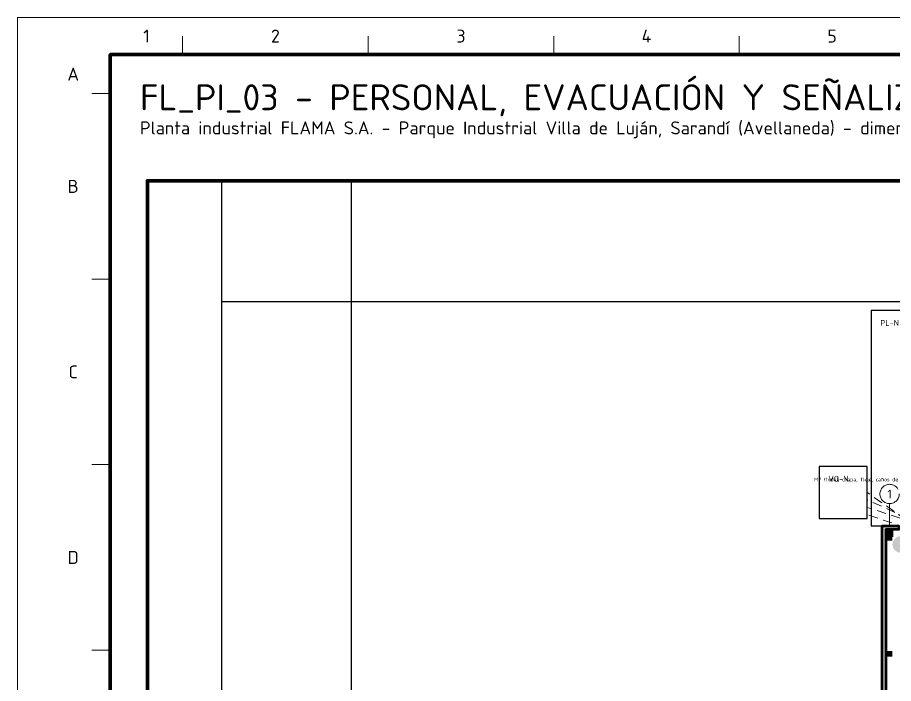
# Model space of a CAD drawing. Header units: millimetres. Extents: x 0 to 1189, y 0 to 841.
# Drawn here: x 0 to 236.1, y 661.5 to 841 of the extents above; entities that cross this region are included whole.
import ezdxf
from ezdxf.enums import TextEntityAlignment as Align

# ---------------------------------------------------------------- set-up
doc = ezdxf.new("R2010")
doc.units = ezdxf.units.MM
doc.linetypes.add('FLUJO-TRAZOS', pattern=[4, 2.5, -1.5])
doc.linetypes.add('IRAM-F-TRAZO-PUNTO', pattern=[20, 15, -2, 1, -2])
for name, color, linetype, lineweight in [('06-TEXTO', 7, 'CONTINUOUS', 25), ('07-RECUADRO', 7, 'CONTINUOUS', 70), ('08-FINA', 5, 'CONTINUOUS', 18), ('A-COLUMNA', 7, 'CONTINUOUS', 50), ('A-EJE', 1, 'IRAM-F-TRAZO-PUNTO', 18), ('A-EXTERIOR', 8, 'CONTINUOUS', 25), ('A-MURO', 7, 'CONTINUOUS', 50), ('A-TEXTO', 7, 'CONTINUOUS', 18), ('F-RET', 8, 'FLUJO-TRAZOS', 18), ('S-INCENDIO', 1, 'CONTINUOUS', 25)]:
    doc.layers.add(name, color=color, linetype=linetype, lineweight=lineweight)
doc.styles.add('ISO3098', font='isocpeur.ttf')

msp = doc.modelspace()

# ---------------------------------------------------------------- hatches: boundary and pattern name
at = {"layer": 'A-COLUMNA', "true_color": 0x000000}
h = msp.add_hatch(color=7, dxfattribs=at)
h.dxf.hatch_style = 1
h.paths.add_polyline_path([(234, 701), (236, 701), (236, 703), (234, 703)])
h = msp.add_hatch(color=7, dxfattribs=at)
h.dxf.hatch_style = 1
h.paths.add_polyline_path([(234.25, 700), (235.75, 700), (235.75, 701.5), (234.25, 701.5)])
h = msp.add_hatch(color=7, dxfattribs=at)
h.dxf.hatch_style = 1
h.paths.add_polyline_path([(234.25, 668.75), (235.75, 668.75), (235.75, 670.25), (234.25, 670.25)])
at = {"layer": 'A-MURO', "true_color": 0x464646}
h = msp.add_hatch(color=7, dxfattribs=at)
h.dxf.hatch_style = 1
h.paths.add_polyline_path([(237.5, 704), (237.5, 703), (234, 703), (234, 604), (233, 604), (233, 704)])
at = {"layer": 'S-INCENDIO', "true_color": 0xd20000}
h = msp.add_hatch(color=7, dxfattribs=at)
h.dxf.hatch_style = 1
h.paths.add_polyline_path([(240.25, 699), (240.08, 699.86), (239.59, 700.59), (238.86, 701.08), (238, 701.25), (237.14, 701.08), (236.41, 700.59), (235.92, 699.86), (235.75, 699), (235.92, 698.14), (236.41, 697.41), (237.14, 696.92), (238, 696.75), (238.86, 696.92), (239.59, 697.41), (240.08, 698.14)])

# ---------------------------------------------------------------- linework, layer by layer
at = {"layer": '07-RECUADRO'}
msp.add_lwpolyline([(25, 10), (1179, 10), (1179, 831), (25, 831)], close=True, dxfattribs=at)
at = {"layer": '08-FINA'}
for p, q in [((44.5, 831), (44.5, 836)), ((94.5, 831), (94.5, 836)), ((144.5, 831), (144.5, 836)), ((194.5, 831), (194.5, 836)), ((25, 820.5), (20, 820.5)), ((25, 770.5), (20, 770.5)), ((25, 720.5), (20, 720.5)), ((25, 670.5), (20, 670.5))]:
    msp.add_line(p, q, dxfattribs=at)
msp.add_lwpolyline([(0, 0), (1189, 0), (1189, 841), (0, 841)], close=True, dxfattribs=at)
at = {"layer": 'A-EJE'}
msp.add_line((235, 704), (235, 710), dxfattribs=at)
msp.add_circle((235, 712.6), 2.6, dxfattribs=at)
at = {"layer": 'A-EXTERIOR', "lineweight": 70}
msp.add_lwpolyline([(35, 172), (885, 172), (885, 797), (35, 797)], close=True, dxfattribs=at)
at = {"layer": 'A-EXTERIOR'}
for points in [[(55, 172), (90, 172), (90, 797), (55, 797)], [(55, 764.5), (865, 764.5), (865, 797), (55, 797)], [(230, 704), (390, 704), (390, 762), (230, 762)], [(216, 706), (229, 706), (229, 720), (216, 720)]]:
    msp.add_lwpolyline(points, close=True, dxfattribs=at)
at = {"layer": 'A-MURO'}
msp.add_lwpolyline([(237.5, 704), (237.5, 703), (234, 703), (234, 604), (233, 604), (233, 704)], close=True, dxfattribs=at)
at = {"layer": 'F-RET'}
for points in [[(388, 606.5), (388, 594), (348, 594), (348, 688), (246, 688), (246, 701), (229, 713)], [(358.75, 625), (354, 625), (354, 686), (251, 686), (251, 701), (229, 711)], [(396, 691.5), (396, 686.5), (392, 682), (361, 682), (361, 681), (253, 681), (253, 701), (229, 709)], [(608, 674), (608, 679.75), (247, 679.75), (247, 701), (229, 707)]]:
    msp.add_lwpolyline(points, dxfattribs=at)

# ---------------------------------------------------------------- texts
at = {"layer": '06-TEXTO', "style": 'ISO3098'}
for s, p in [('1', (34.75, 836)), ('2', (69.5, 836)), ('3', (119.5, 836)), ('4', (169.5, 836)), ('5', (219.5, 836)), ('A', (15, 825.75)), ('B', (15, 795.5)), ('C', (15, 745.5)), ('D', (15, 695.5))]:
    msp.add_text(s, height=3.5, dxfattribs=at).set_placement(p, align=Align.MIDDLE_CENTER)
at = {"layer": 'A-TEXTO', "style": 'ISO3098'}
for s, height, p in [('FL_PI_03 - PERSONAL, EVACUACIÓN Y SEÑALIZACIÓN', 7, (33, 823)), ('Planta industrial FLAMA S.A. - Parque Industrial Villa de Luján, Sarandí (Avellaneda) - dimensionada al año 10 (2035). Escala 1:200. Norte arriba; la calle de acceso está al sur.', 3.5, (33, 813)), ('PL-N', 1.6, (232.5, 759.5)), ('VQ-N', 1.6, (218.5, 717.5))]:
    msp.add_text(s, height=height, dxfattribs=at).set_placement(p, align=Align.TOP_LEFT)
for s, height, p in [('MP (toda): chapa, fleje, caños de 6 m, barras, casquetes, insumos, polvo, pintura, embalaje y revendidos; sale scrap', 0.992, (255, 716.5)), ('1', 2.34, (235, 712.6))]:
    msp.add_text(s, height=height, dxfattribs=at).set_placement(p, align=Align.MIDDLE_CENTER)

doc.saveas('drawing.dxf')
